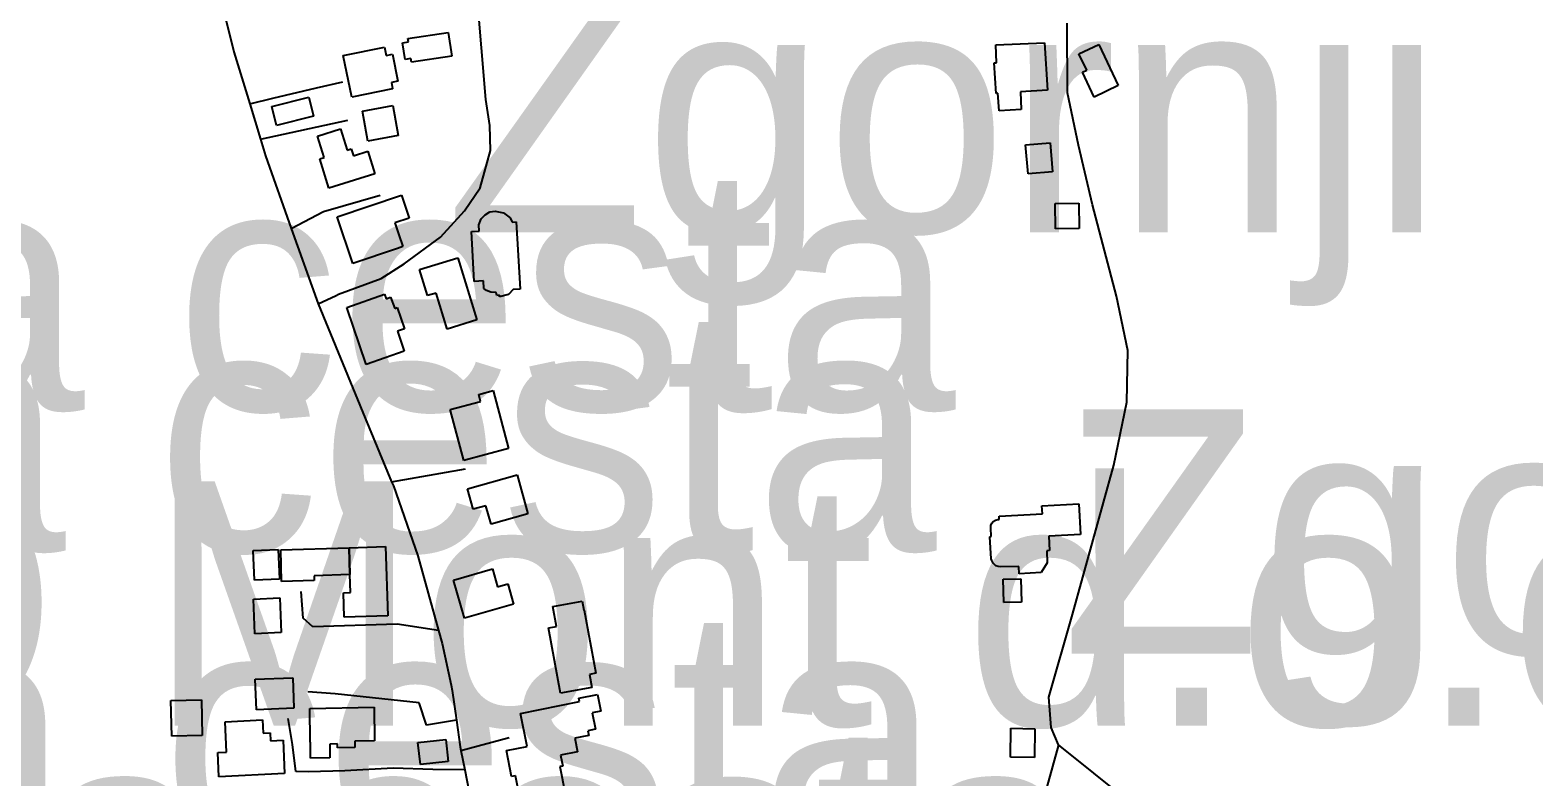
# Model space of a CAD drawing. Extents: x -8864 to 13231, y -7697 to 8949.
# Drawn here: x 2318.4 to 2700.5, y 4022.3 to 4212 of the extents above; entities that cross this region are included whole.
import ezdxf

# ---------------------------------------------------------------- set-up
doc = ezdxf.new("R2010")
doc.units = 0
for name, color, linetype in [('OSM_BUILDING_GARAGE', 9, 'CONTINUOUS'), ('OSM_BUILDING_HOUSE', 9, 'CONTINUOUS'), ('OSM_BUILDING_YES', 9, 'CONTINUOUS'), ('OSM_HIGHWAY_RESIDENTIAL', 8, 'CONTINUOUS'), ('OSM_HIGHWAY_SERVICE', 8, 'CONTINUOUS'), ('OSM_HIGHWAY_TERTIARY', 8, 'CONTINUOUS'), ('OSM_HIGHWAY_UNCLASSIFIED', 8, 'CONTINUOUS'), ('OSM_LABELS', 8, 'CONTINUOUS')]:
    doc.layers.add(name, color=color, linetype=linetype)

msp = doc.modelspace()

# ---------------------------------------------------------------- linework, layer by layer
at = {"layer": 'OSM_BUILDING_GARAGE'}
for p, q in [((2565.651124, 4072.536427), (2570.168736, 4072.647622)), ((2565.804264, 4066.576379), (2565.651124, 4072.536427)), ((2570.168736, 4072.647622), (2570.321875, 4066.698694)), ((2570.321875, 4066.698694), (2565.804264, 4066.576379))]:
    msp.add_line(p, q, dxfattribs=at)
at = {"layer": 'OSM_BUILDING_HOUSE'}
for p, q in [((2563.798138, 4208.260955), (2576.210084, 4208.816929)), ((2563.997219, 4203.713082), (2563.798138, 4208.260955)), ((2576.210084, 4208.816929), (2576.914525, 4196.730041)), ((2563.369348, 4203.690843), (2563.997219, 4203.713082)), ((2563.897678, 4195.940557), (2563.369348, 4203.690843)), ((2564.341783, 4195.973915), (2563.897678, 4195.940557)), ((2564.655718, 4191.537238), (2564.341783, 4195.973915)), ((2576.914525, 4196.730041), (2570.061538, 4196.31862)), ((2570.061538, 4196.31862), (2570.252962, 4191.859703)), ((2570.252962, 4191.859703), (2564.655718, 4191.537238)), ((2578.882366, 4167.963913), (2584.877773, 4168.052869)), ((2578.97425, 4161.547966), (2578.882366, 4167.963913)), ((2584.877773, 4168.052869), (2584.969656, 4161.636922)), ((2584.969656, 4161.636922), (2578.97425, 4161.547966)), ((2564.632747, 4088.492899), (2575.635811, 4089.115591)), ((2575.520957, 4091.150458), (2584.923714, 4091.661955)), ((2575.635811, 4089.115591), (2575.520957, 4091.150458)), ((2584.923714, 4091.661955), (2585.306563, 4083.889429)), ((2562.534738, 4085.557353), (2562.565366, 4086.157806)), ((2562.634279, 4083.333455), (2562.534738, 4085.557353)), ((2562.565366, 4086.157806), (2562.772104, 4086.747139)), ((2562.772104, 4086.747139), (2563.154952, 4087.214158)), ((2563.154952, 4087.214158), (2563.706254, 4087.547742)), ((2563.706254, 4087.547742), (2564.318812, 4087.703415)), ((2564.318812, 4087.703415), (2564.671032, 4087.725654)), ((2564.671032, 4087.725654), (2564.632747, 4088.492899)), ((2562.328, 4083.322335), (2562.634279, 4083.333455)), ((2562.664906, 4077.684752), (2562.328, 4083.322335)), ((2585.306563, 4083.889429), (2577.297374, 4083.489128)), ((2577.297374, 4083.489128), (2577.473484, 4079.797456)), ((2562.75679, 4077.228853), (2562.664906, 4077.684752)), ((2577.473484, 4079.797456), (2576.730758, 4079.764098)), ((2576.730758, 4079.764098), (2576.891554, 4076.65064)), ((2563.162609, 4076.550564), (2562.75679, 4077.228853)), ((2563.828766, 4075.950112), (2563.162609, 4076.550564)), ((2564.403038, 4075.727722), (2563.828766, 4075.950112)), ((2565.084509, 4075.638766), (2564.403038, 4075.727722)), ((2569.655719, 4075.716602), (2565.084509, 4075.638766)), ((2569.732289, 4073.904125), (2569.655719, 4075.716602)), ((2575.344847, 4074.215471), (2569.732289, 4073.904125)), ((2576.891554, 4076.65064), (2575.344847, 4074.215471)), ((2567.504111, 4027.302331), (2567.634279, 4034.652316)), ((2567.634279, 4034.652316), (2573.736883, 4034.541121)), ((2573.736883, 4034.541121), (2573.606715, 4027.191136)), ((2573.606715, 4027.191136), (2567.504111, 4027.302331))]:
    msp.add_line(p, q, dxfattribs=at)
at = {"layer": 'OSM_BUILDING_YES'}
for p, q in [((2414.441307, 4209.862162), (2424.632732, 4211.418891)), ((2424.632732, 4211.418891), (2425.543911, 4205.414365)), ((2397.986481, 4205.603396), (2408.430586, 4207.727219)), ((2408.430586, 4207.727219), (2408.859377, 4205.581157)), ((2413.047738, 4208.828049), (2414.563818, 4209.050439)), ((2413.690924, 4204.569283), (2413.047738, 4208.828049)), ((2414.563818, 4209.050439), (2414.441307, 4209.862162)), ((2584.939028, 4206.025937), (2590.000285, 4208.405508)), ((2590.000285, 4208.405508), (2594.870117, 4197.919827)), ((2400.138089, 4195.017639), (2397.986481, 4205.603396)), ((2408.859377, 4205.581157), (2410.46734, 4205.903622)), ((2410.46734, 4205.903622), (2411.822623, 4199.031776)), ((2415.19169, 4204.802793), (2413.690924, 4204.569283)), ((2415.329515, 4203.857636), (2415.19169, 4204.802793)), ((2425.543911, 4205.414365), (2415.329515, 4203.857636)), ((2586.906869, 4201.822769), (2584.939028, 4206.025937)), ((2585.842551, 4201.333511), (2586.906869, 4201.822769)), ((2588.821111, 4194.973161), (2585.842551, 4201.333511)), ((2410.536253, 4197.141462), (2400.138089, 4195.017639)), ((2411.822623, 4199.031776), (2410.21466, 4198.72043)), ((2410.21466, 4198.72043), (2410.536253, 4197.141462)), ((2594.870117, 4197.919827), (2588.821111, 4194.973161)), ((2379.808837, 4192.649187), (2389.280508, 4194.973161)), ((2380.988011, 4187.823327), (2379.808837, 4192.649187)), ((2389.280508, 4194.973161), (2390.467338, 4190.147301)), ((2402.856313, 4191.448282), (2410.551567, 4192.860457)), ((2410.551567, 4192.860457), (2411.960449, 4185.210247)), ((2390.467338, 4190.147301), (2380.988011, 4187.823327)), ((2404.257538, 4183.798071), (2402.856313, 4191.448282)), ((2391.439773, 4185.087932), (2397.297354, 4186.911529)), ((2393.131963, 4179.66162), (2391.439773, 4185.087932)), ((2397.297354, 4186.911529), (2398.966573, 4181.563053)), ((2411.960449, 4185.210247), (2404.257538, 4183.798071)), ((2398.966573, 4181.563053), (2400.023235, 4181.896638)), ((2400.023235, 4181.896638), (2400.58985, 4180.106399)), ((2400.58985, 4180.106399), (2404.20394, 4181.240588)), ((2404.20394, 4181.240588), (2406.003327, 4175.502929)), ((2571.393851, 4182.908512), (2577.603652, 4183.420008)), ((2571.998751, 4175.547407), (2571.393851, 4182.908512)), ((2577.603652, 4183.420008), (2578.21621, 4176.058904)), ((2392.006388, 4179.316915), (2393.131963, 4179.66162)), ((2394.341764, 4171.855736), (2392.006388, 4179.316915)), ((2406.003327, 4175.502929), (2394.341764, 4171.855736)), ((2578.21621, 4176.058904), (2571.998751, 4175.547407)), ((2396.432116, 4164.605827), (2412.764431, 4170.132214)), ((2412.764431, 4170.132214), (2414.747585, 4164.283361)), ((2434.050803, 4165.095084), (2435.275918, 4165.84009)), ((2435.275918, 4165.84009), (2436.631202, 4166.006883)), ((2436.631202, 4166.006883), (2438.675613, 4165.62882)), ((2438.675613, 4165.62882), (2440.421401, 4164.31672)), ((2400.459682, 4152.719089), (2396.432116, 4164.605827)), ((2414.747585, 4164.283361), (2411.118182, 4163.049098)), ((2411.118182, 4163.049098), (2412.136559, 4160.046835)), ((2432.473468, 4162.54872), (2433.063055, 4164.09433)), ((2432.550038, 4160.958633), (2432.473468, 4162.54872)), ((2433.063055, 4164.09433), (2434.050803, 4165.095084)), ((2440.421401, 4164.31672), (2440.911447, 4163.238129)), ((2440.911447, 4163.238129), (2441.945138, 4163.304846)), ((2441.945138, 4163.304846), (2442.978829, 4146.214186)), ((2412.136559, 4160.046835), (2413.162593, 4157.022333)), ((2430.582197, 4160.836319), (2432.550038, 4160.958633)), ((2431.286638, 4148.193455), (2430.582197, 4160.836319)), ((2411.807309, 4156.566433), (2400.459682, 4152.719089)), ((2413.162593, 4157.022333), (2411.807309, 4156.566433)), ((2417.373926, 4151.173479), (2427.090619, 4154.186862)), ((2427.090619, 4154.186862), (2431.945137, 4138.419421)), ((2419.418336, 4144.557381), (2417.373926, 4151.173479)), ((2433.652641, 4148.338009), (2431.286638, 4148.193455)), ((2433.729211, 4146.380978), (2433.652641, 4148.338009)), ((2434.425995, 4145.858362), (2433.729211, 4146.380978)), ((2442.978829, 4146.214186), (2441.202412, 4146.091871)), ((2398.890003, 4141.51064), (2408.499499, 4144.913205)), ((2408.499499, 4144.913205), (2408.890004, 4143.790136)), ((2408.890004, 4143.790136), (2410.03855, 4144.201558)), ((2410.03855, 4144.201558), (2411.064583, 4141.29937)), ((2421.569945, 4145.224551), (2419.418336, 4144.557381)), ((2424.380052, 4136.073208), (2421.569945, 4145.224551)), ((2435.459686, 4145.45806), (2434.425995, 4145.858362)), ((2436.868568, 4145.324626), (2435.459686, 4145.45806)), ((2436.998736, 4144.612979), (2436.868568, 4145.324626)), ((2437.680207, 4144.646337), (2436.998736, 4144.612979)), ((2439.984954, 4144.879847), (2437.67255, 4144.279394)), ((2437.67255, 4144.279394), (2437.680207, 4144.646337)), ((2441.202412, 4146.091871), (2439.984954, 4144.879847)), ((2403.836405, 4127.088658), (2398.890003, 4141.51064)), ((2411.064583, 4141.29937), (2411.65417, 4141.51064)), ((2411.65417, 4141.51064), (2413.514813, 4136.139925)), ((2413.514813, 4136.139925), (2411.746054, 4135.539473)), ((2411.746054, 4135.539473), (2413.4995, 4130.480104)), ((2431.945137, 4138.419421), (2424.380052, 4136.073208)), ((2413.4995, 4130.480104), (2403.836405, 4127.088658)), ((2432.427526, 4119.482925), (2436.095214, 4120.461441)), ((2432.894601, 4117.692687), (2432.427526, 4119.482925)), ((2436.095214, 4120.461441), (2440.015582, 4105.683635)), ((2425.153406, 4115.635581), (2432.894601, 4117.692687)), ((2428.591385, 4102.648013), (2425.153406, 4115.635581)), ((2440.015582, 4105.683635), (2428.591385, 4102.648013)), ((2429.579134, 4095.48706), (2442.151876, 4099.00082)), ((2442.151876, 4099.00082), (2444.916042, 4089.12671)), ((2431.033958, 4090.305377), (2429.579134, 4095.48706)), ((2434.234571, 4091.194936), (2431.033958, 4090.305377)), ((2435.543912, 4086.50251), (2434.234571, 4091.194936)), ((2444.916042, 4089.12671), (2435.543912, 4086.50251)), ((2375.107459, 4079.819695), (2381.485713, 4080.075443)), ((2375.413737, 4072.291799), (2375.107459, 4079.819695)), ((2381.485713, 4080.075443), (2381.784335, 4072.547547)), ((2382.098271, 4079.953129), (2399.456619, 4080.486865)), ((2382.32798, 4071.913736), (2382.098271, 4079.953129)), ((2399.456619, 4080.486865), (2408.706237, 4080.80933)), ((2399.701642, 4073.681735), (2399.456619, 4080.486865)), ((2399.456619, 4080.486865), (2399.701642, 4073.681735)), ((2408.706237, 4080.80933), (2409.326452, 4063.240531)), ((2399.701642, 4073.681735), (2390.582192, 4073.414867)), ((2399.854781, 4069.156102), (2399.701642, 4073.681735)), ((2426.018643, 4072.314037), (2435.90379, 4075.149508)), ((2435.90379, 4075.149508), (2437.213132, 4070.557158)), ((2381.784335, 4072.547547), (2375.413737, 4072.291799)), ((2390.61282, 4072.158365), (2382.32798, 4071.913736)), ((2390.582192, 4073.414867), (2390.61282, 4072.158365)), ((2428.775152, 4062.640079), (2426.018643, 4072.314037)), ((2437.213132, 4070.557158), (2439.824158, 4071.313283)), ((2439.824158, 4071.313283), (2441.271325, 4066.198317)), ((2375.176371, 4067.477058), (2381.89919, 4067.755045)), ((2375.528592, 4058.67042), (2375.176371, 4067.477058)), ((2381.89919, 4067.755045), (2382.243753, 4058.937288)), ((2398.032423, 4069.089385), (2399.854781, 4069.156102)), ((2398.254475, 4062.851349), (2398.032423, 4069.089385)), ((2441.271325, 4066.198317), (2428.775152, 4062.640079)), ((2451.248355, 4065.586744), (2458.729214, 4066.954442)), ((2458.729214, 4066.954442), (2459.150347, 4064.663827)), ((2409.326452, 4063.240531), (2398.254475, 4062.851349)), ((2452.174848, 4060.505136), (2451.248355, 4065.586744)), ((2459.150347, 4064.663827), (2459.24223, 4064.686066)), ((2459.24223, 4064.686066), (2460.674084, 4056.846823)), ((2382.243753, 4058.937288), (2375.528592, 4058.67042)), ((2450.115124, 4060.127074), (2452.174848, 4060.505136)), ((2453.15494, 4043.525671), (2450.115124, 4060.127074)), ((2460.674084, 4056.846823), (2461.003333, 4055.056585)), ((2461.003333, 4055.056585), (2462.182506, 4048.618399)), ((2375.605162, 4047.117267), (2385.153401, 4047.48421)), ((2375.91144, 4039.355861), (2375.605162, 4047.117267)), ((2385.153401, 4047.48421), (2385.452023, 4039.722804)), ((2462.182506, 4048.618399), (2460.528601, 4048.318172)), ((2460.528601, 4048.318172), (2461.141159, 4044.982325)), ((2461.141159, 4044.982325), (2453.15494, 4043.525671)), ((2457.818034, 4042.302527), (2462.557698, 4043.247684)), ((2462.557698, 4043.247684), (2463.415278, 4038.988918)), ((2354.196277, 4041.668716), (2361.945129, 4041.835508)), ((2354.395358, 4032.639688), (2354.196277, 4041.668716)), ((2361.945129, 4041.835508), (2362.136554, 4032.80648)), ((2385.452023, 4039.722804), (2375.91144, 4039.355861)), ((2389.471932, 4039.700566), (2405.804246, 4040.000792)), ((2389.617414, 4031.316468), (2389.471932, 4039.700566)), ((2405.804246, 4040.000792), (2405.957385, 4031.48326)), ((2443.063056, 4038.421824), (2457.994145, 4041.412967)), ((2457.994145, 4041.412967), (2457.818034, 4042.302527)), ((2367.95585, 4036.286881), (2377.481119, 4036.765019)), ((2368.338698, 4028.581073), (2367.95585, 4036.286881)), ((2377.481119, 4036.765019), (2377.649572, 4033.406933)), ((2444.739932, 4030.037726), (2443.063056, 4038.421824)), ((2463.415278, 4038.988918), (2461.233042, 4038.555258)), ((2461.233042, 4038.555258), (2462.067652, 4034.396568)), ((2362.136554, 4032.80648), (2354.395358, 4032.639688)), ((2377.649572, 4033.406933), (2379.403018, 4033.484769)), ((2379.403018, 4033.484769), (2379.502559, 4031.449902)), ((2379.502559, 4031.449902), (2382.680201, 4031.616694)), ((2382.680201, 4031.616694), (2383.101334, 4023.132521)), ((2416.975763, 4031.0496), (2424.020175, 4031.816845)), ((2424.020175, 4031.816845), (2424.640389, 4026.190382)), ((2460.40609, 4032.828719), (2456.799657, 4032.105952)), ((2456.799657, 4032.105952), (2457.488785, 4028.63667)), ((2462.067652, 4034.396568), (2460.168724, 4034.018505)), ((2460.168724, 4034.018505), (2460.40609, 4032.828719)), ((2366.102863, 4028.469878), (2368.338698, 4028.581073)), ((2366.416799, 4022.298559), (2366.102863, 4028.469878)), ((2389.632728, 4030.816091), (2389.617414, 4031.316468)), ((2389.693984, 4027.068822), (2389.632728, 4030.816091)), ((2396.546971, 4030.649298), (2394.548502, 4030.604821)), ((2394.548502, 4030.604821), (2394.617415, 4027.157778)), ((2396.562285, 4029.693022), (2396.546971, 4030.649298)), ((2400.965042, 4029.770859), (2396.562285, 4029.693022)), ((2405.957385, 4031.48326), (2400.942071, 4031.394304)), ((2400.942071, 4031.394304), (2400.965042, 4029.770859)), ((2417.595978, 4025.412017), (2416.975763, 4031.0496)), ((2439.448966, 4028.981375), (2444.739932, 4030.037726)), ((2440.773622, 4022.398635), (2439.448966, 4028.981375)), ((2457.488785, 4028.63667), (2453.200882, 4027.780469)), ((2453.200882, 4027.780469), (2453.744527, 4025.056194)), ((2394.617415, 4027.157778), (2389.693984, 4027.068822)), ((2424.640389, 4026.190382), (2417.595978, 4025.412017)), ((2453.744527, 4025.056194), (2452.994144, 4024.91164)), ((2452.994144, 4024.91164), (2454.364741, 4018.084272)), ((2383.101334, 4023.132521), (2366.416799, 4022.298559)), ((2441.799656, 4022.598786), (2440.773622, 4022.398635)), ((2443.147282, 4015.849254), (2441.799656, 4022.598786))]:
    msp.add_line(p, q, dxfattribs=at)
at = {"layer": 'OSM_HIGHWAY_RESIDENTIAL'}
for p, q in [((2582.052351, 4196.08511), (2581.960468, 4213.765104)), ((2584.80886, 4182.775078), (2582.052351, 4196.08511)), ((2435.229977, 4187.834447), (2434.196286, 4194.361589)), ((2435.436715, 4181.474097), (2435.229977, 4187.834447)), ((2432.77209, 4171.933572), (2435.436715, 4181.474097)), ((2588.338722, 4167.60809), (2584.80886, 4182.775078)), ((2428.828751, 4166.084719), (2432.77209, 4171.933572)), ((2422.703176, 4159.413024), (2428.828751, 4166.084719)), ((2594.471954, 4144.401708), (2588.338722, 4167.60809)), ((2413.468872, 4152.652372), (2422.703176, 4159.413024)), ((2407.611291, 4148.949581), (2413.468872, 4152.652372)), ((2396.761366, 4144.957683), (2407.611291, 4148.949581)), ((2391.592912, 4142.466917), (2396.210064, 4144.635218)), ((2396.210064, 4144.635218), (2396.761366, 4144.957683)), ((2597.350975, 4130.658015), (2594.471954, 4144.401708)), ((2597.128922, 4117.514775), (2597.350975, 4130.658015)), ((2593.805798, 4101.502706), (2597.128922, 4117.514775)), ((2583.269809, 4063.529638), (2593.805798, 4101.502706)), ((2577.28206, 4042.569395), (2583.269809, 4063.529638)), ((2577.909931, 4034.796869), (2577.28206, 4042.569395)), ((2579.739947, 4030.471387), (2577.909931, 4034.796869)), ((2597.687881, 4016.049405), (2579.739947, 4030.471387))]:
    msp.add_line(p, q, dxfattribs=at)
at = {"layer": 'OSM_HIGHWAY_SERVICE'}
for p, q in [((2434.196286, 4194.361589), (2431.225382, 4230.833525)), ((2380.092145, 4194.717413), (2391.179436, 4197.386091)), ((2391.179436, 4197.386091), (2397.856313, 4198.920581)), ((2374.211593, 4193.327476), (2380.092145, 4194.717413)), ((2376.960445, 4184.298448), (2399.135026, 4189.157666)), ((2392.971166, 4165.962405), (2407.350954, 4170.065498)), ((2384.77821, 4161.659161), (2392.971166, 4165.962405)), ((2410.29123, 4097.277299), (2429.066117, 4100.590907)), ((2387.787399, 4062.640079), (2387.274382, 4069.40073)), ((2390.222315, 4060.382822), (2387.787399, 4062.640079)), ((2411.723083, 4061.08335), (2390.222315, 4060.382822)), ((2422.174845, 4059.482143), (2411.723083, 4061.08335)), ((2395.94207, 4043.403357), (2389.004857, 4043.925973)), ((2417.274385, 4041.1461), (2395.94207, 4043.403357)), ((2419.18097, 4035.43068), (2417.274385, 4041.1461)), ((2385.122774, 4030.526984), (2383.989542, 4037.087485)), ((2426.730741, 4036.676063), (2419.18097, 4035.43068)), ((2427.863973, 4029.025853), (2440.161064, 4032.306103)), ((2385.942069, 4023.644018), (2385.122774, 4030.526984)), ((2398.369329, 4023.855288), (2389.127368, 4023.543943)), ((2410.689392, 4024.466861), (2398.369329, 4023.855288)), ((2420.758306, 4024.166634), (2410.689392, 4024.466861)), ((2428.851722, 4024.055439), (2420.758306, 4024.166634)), ((2389.127368, 4023.543943), (2385.942069, 4023.644018))]:
    msp.add_line(p, q, dxfattribs=at)
at = {"layer": 'OSM_HIGHWAY_TERTIARY'}
for p, q in [((2367.282037, 4218.135064), (2370.206999, 4206.481836)), ((2370.206999, 4206.481836), (2374.211593, 4193.327476)), ((2374.211593, 4193.327476), (2376.960445, 4184.298448)), ((2376.960445, 4184.298448), (2378.231502, 4180.117519)), ((2378.231502, 4180.117519), (2384.77821, 4161.659161)), ((2384.77821, 4161.659161), (2391.592912, 4142.466917)), ((2391.592912, 4142.466917), (2403.537783, 4113.46728)), ((2403.537783, 4113.46728), (2410.29123, 4097.277299)), ((2410.29123, 4097.277299), (2410.727677, 4096.232066)), ((2410.727677, 4096.232066), (2416.922165, 4078.418639)), ((2416.922165, 4078.418639), (2422.174845, 4059.482143)), ((2422.174845, 4059.482143), (2423.093681, 4056.168534)), ((2423.093681, 4056.168534), (2425.383115, 4045.582777)), ((2425.383115, 4045.582777), (2425.666423, 4044.248438)), ((2425.666423, 4044.248438), (2426.730741, 4036.676063)), ((2426.730741, 4036.676063), (2427.687862, 4029.926531)), ((2427.687862, 4029.926531), (2427.863973, 4029.025853)), ((2427.863973, 4029.025853), (2428.851722, 4024.055439)), ((2428.851722, 4024.055439), (2432.037021, 4007.865458))]:
    msp.add_line(p, q, dxfattribs=at)
at = {"layer": 'OSM_HIGHWAY_UNCLASSIFIED'}
msp.add_line((2579.739947, 4030.471387), (2575.145765, 4013.936701), dxfattribs=at)

# ---------------------------------------------------------------- texts
at = {"layer": 'OSM_LABELS'}
for s, p in [('Zgornji Duplek', (2423.823878, 4160.633641)), ('Dupleška cesta', (1986.391259, 4115.386506)), ('Dupleška cesta', (1981.540193, 4079.559568)), ('Zgornji Duplek', (2580.432311, 4053.596916)), ('DA-BO Mont d.o.o.', (2062.557654, 4035.303234)), ('Dupleška cesta', (1982.879238, 4003.106315)), ('Dupleška cesta', (2019.604955, 3973.979348))]:
    msp.add_text(s, height=62.042552, dxfattribs=at).set_placement(p)

doc.saveas('drawing.dxf')
